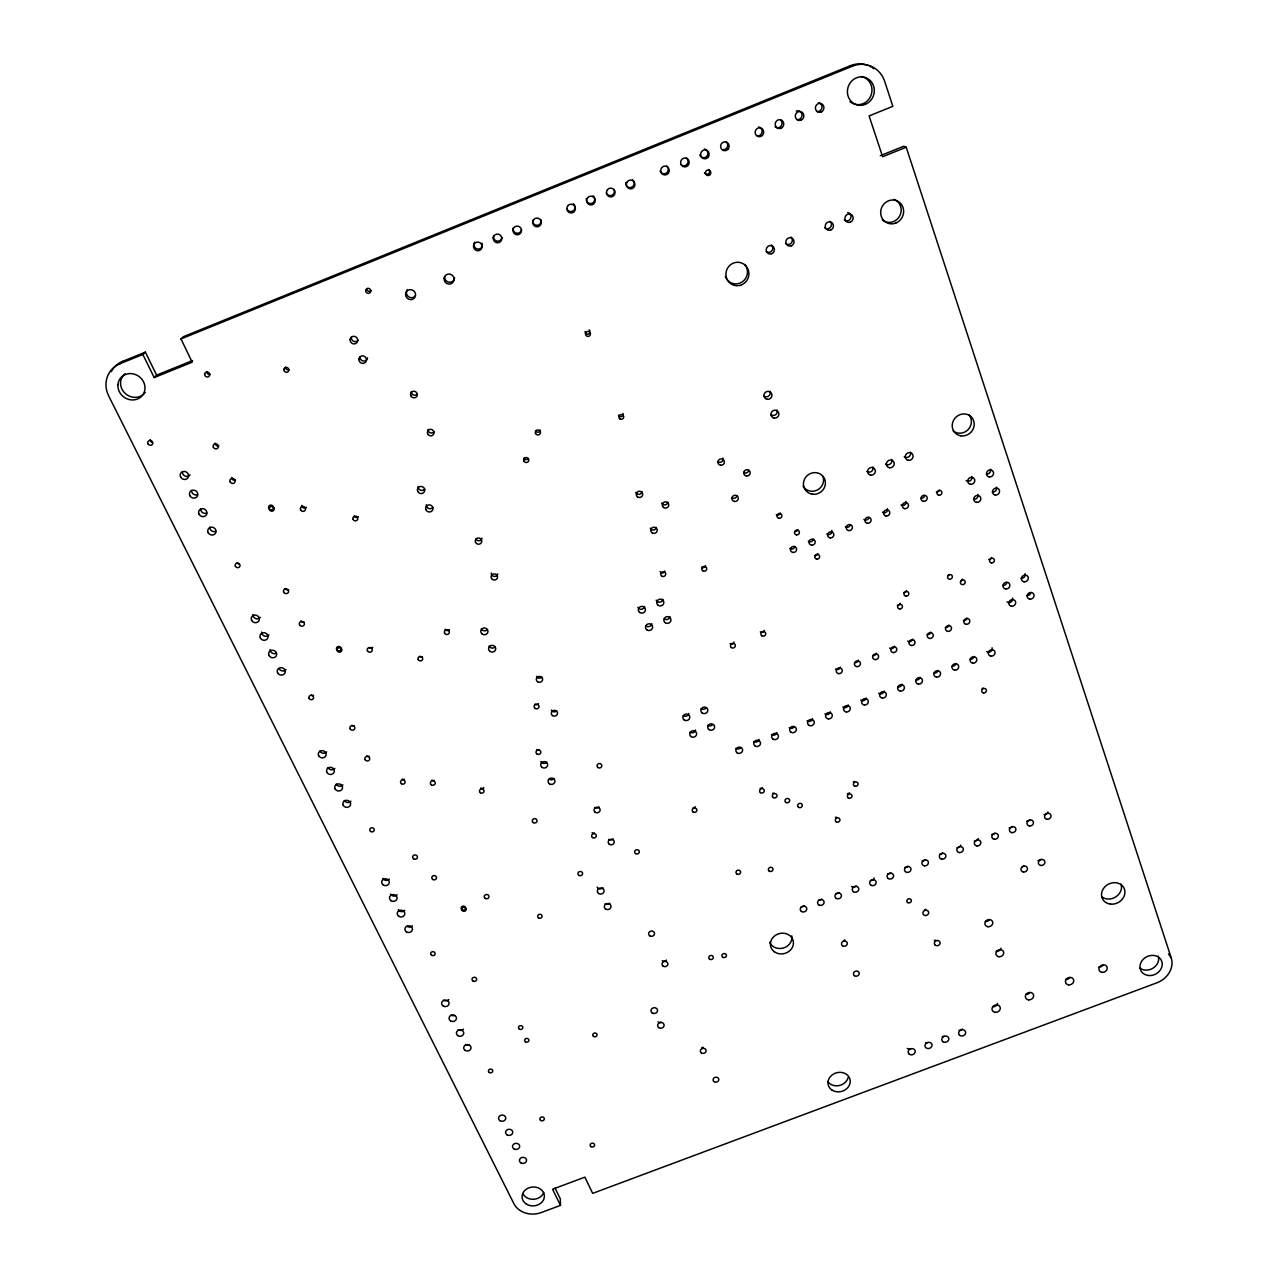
<?xml version="1.0" encoding="UTF-8"?>
<svg xmlns="http://www.w3.org/2000/svg" width="1278" height="1278" viewBox="0 0 1278 1278"><rect width="100%" height="100%" fill="white"/><g stroke="black" fill="none" stroke-linecap="round" stroke-linejoin="round"><path stroke-width="1.5" d="M156.619 375.125L145.357 352.137L142.848 354.453L154.191 377.585L156.619 375.125L192.579 360.556M154.191 377.585L192.195 362.185L180.997 338.958L183.265 336.737L850.365 65.689A26.662 24.921 -73.9 0 1 868.097 65.529M555.051 1188.077L560.307 1198.812L560.499 1205.378L541.217 1212.566A20.959 17.7 -4.5 0 1 513.9 1203.668L108.726 396.02A26.167 23.978 35.9 0 1 119.988 363.735L122.656 361.354L145.357 352.137M119.988 363.735L142.848 354.453M180.997 338.958L852.554 66.136A26.838 25.081 -73.7 0 1 884.711 81.472L892.843 106.33L869.088 115.931L882.635 156.731L906.214 147.226L1171.239 957.957A21.518 18.291 -26.1 0 1 1156.862 982.814L592.673 1193.364L584.861 1177.15L552.559 1189.227L560.499 1205.378M880.286 155.708L903.706 146.267L906.214 147.226M850.365 65.689L852.554 66.136M1168.523 953.947L1171.239 957.957M1000.962 948.228A3.994 3.483 -22.4 0 1 996.281 951.343M540.834 219.385A4.361 4.233 70.5 0 1 537.463 225.279A4.361 4.233 70.5 0 1 532.702 220.327M358.367 516.679A2.428 2.3 22.1 0 1 354.214 516.12M695.376 806.785A2.364 2.157 -11.9 0 1 693.171 807.632M421.948 656.684A2.348 2.189 9.2 0 1 419.615 656.397M540.37 430.063A2.572 2.524 15.8 0 1 535.466 430.654M528.293 458.658A2.556 2.492 13.2 0 1 523.9 458.067M695.599 730.01A3.451 3.211 -12.8 0 1 690.04 732.166M708.619 169.495A2.748 2.652 -81.8 0 1 708.491 173.856A2.748 2.652 -81.8 0 1 704.466 172.642M705.584 565.643A2.476 2.364 -18.8 0 1 701.59 567.208M912.636 639.144A3.067 2.828 -29.4 0 1 907.684 641.061M894.52 646.157A3.067 2.828 -28.2 0 1 889.584 648.058M840.333 667.132A3.051 2.828 -24.4 0 1 835.429 669.033M868.928 517.478A3.147 2.971 -35.1 0 1 863.88 519.459M850.397 524.731A3.147 2.971 -33.6 0 1 845.349 526.712M905.974 501.375A3.163 2.971 -37.8 0 1 901.006 504.922M948.899 625.102A3.083 2.828 -31.6 0 1 945.337 627.594M967.079 618.073A3.083 2.828 -32.6 0 1 963.5 620.565M930.751 632.131A3.067 2.828 -30.5 0 1 927.205 634.623M813.383 539.236A3.131 2.971 -30.3 0 1 808.335 541.201M887.379 508.644A3.147 2.971 -36.5 0 1 882.427 512.19M924.681 495.656A3.163 2.971 -38.9 0 1 921.039 498.244M831.754 530.434A3.131 2.971 -32 0 1 826.834 533.964M876.436 653.154A3.051 2.828 -26.9 0 1 872.922 655.63M858.385 660.151A3.051 2.828 -25.7 0 1 854.854 662.627M794.916 546.457A3.131 2.971 -28.4 0 1 789.884 548.438M541.872 677.036A3.131 2.939 -0.7 0 1 536.504 676.381M776.88 732.502A3.387 3.131 -18.2 0 1 771.417 734.61M206.653 513.117A4.217 3.898 27.4 0 1 200.694 508.9M556.697 710.728A3.099 2.891 -2.4 0 1 551.377 710.089M215.678 531.392A4.201 3.882 26.1 0 1 209.752 527.207M705.951 708.076A3.467 3.227 -14.1 0 1 701.095 708.683M483.851 787.599A2.268 2.077 1.3 0 1 480.672 788.015M790.874 237.037A4.233 4.058 -67.4 0 1 791.37 242.948A4.233 4.058 -67.4 0 1 785.619 243.619M688.778 713.459A3.467 3.227 -12.6 0 1 683.203 715.616M777.072 410.078A4.026 3.898 -42.4 0 1 770.794 414.679M712.709 724.642A3.451 3.211 -14.2 0 1 707.884 725.265M404.487 779.308A2.3 2.093 5.9 0 1 402.219 779.037M521.504 229.561A4.361 4.233 66.6 0 1 516.743 233.203A4.361 4.233 66.6 0 1 513.069 228.283M210.359 374.342A2.572 2.396 36.9 0 1 206.748 371.706M844.79 939.873A2.923 2.588 -17.1 0 1 843.56 940.704M925.671 909.265A2.939 2.588 -20.8 0 1 924.425 910.112M759.068 739.371A3.387 3.131 -16.9 0 1 753.621 741.48M260.313 617.386A4.09 3.77 19.6 0 1 252.932 614.558M935.8 940.193A2.907 2.556 -20.5 0 1 934.314 940.384M417.315 394.039A3.371 3.243 33.6 0 1 411.324 391.547M433.945 431.836A3.323 3.211 27.4 0 1 428.018 429.392M482.014 538.15A3.227 3.099 11.1 0 1 475.863 538.901M497.717 573.822A3.195 3.051 7.1 0 1 494.139 576.442A3.195 3.051 7.1 0 1 491.359 573.007M501.903 237.5A4.361 4.233 63 0 1 497.174 241.143A4.361 4.233 63 0 1 493.468 236.222M910.495 452.188A3.994 3.77 -41.9 0 1 904.233 456.693M482.03 243.219A4.361 4.217 59.6 0 1 477.605 249.066A4.361 4.217 59.6 0 1 474.713 242.117M1069.59 977.91A4.249 3.642 -23.8 0 1 1065.612 979.395M847.713 212.563A4.265 4.058 -65.9 0 1 850.637 218.442A4.265 4.058 -65.9 0 1 844.279 220.072M1102.866 965.449A4.249 3.642 -24.9 0 1 1098.888 966.935M454.553 277.981A5.08 4.92 52.4 0 1 449.025 282.214A5.08 4.92 52.4 0 1 444.648 276.511M415.382 295.825A5.08 4.904 47.9 0 1 408.417 296.64A5.08 4.904 47.9 0 1 407.331 289.611M830.013 221.318A4.249 4.058 -66.4 0 1 830.46 227.26A4.249 4.058 -66.4 0 1 824.709 227.931M997.591 1003.438A4.217 3.642 -21.1 0 1 992.655 1006.697M1029.733 992.814A4.233 3.642 -22.3 0 1 1025.771 994.3M632.594 179.815A4.393 4.249 87.8 0 1 631.508 187.339A4.393 4.249 87.8 0 1 625.741 182.594M614.159 189.655A4.377 4.249 84.6 0 1 611.779 195.326A4.377 4.249 84.6 0 1 606.267 192.85M771.353 244.881A4.217 4.074 -68.1 0 1 771.864 250.776A4.217 4.074 -68.1 0 1 766.097 251.446M593.12 195.822A4.377 4.249 81.1 0 1 592.081 203.314A4.377 4.249 81.1 0 1 586.283 198.601M573.407 203.809A4.361 4.249 77.3 0 1 573.375 210.726A4.361 4.249 77.3 0 1 566.873 208.825M726.255 141.842A4.441 4.233 -81.5 0 1 722.853 149.686M704.37 148.983A4.425 4.249 -83.2 0 1 706.99 156.108A4.425 4.249 -83.2 0 1 699.721 154.973M1029.685 820.029A3.307 2.939 -26.7 0 1 1026.585 821.211M686.526 157.945A4.409 4.249 -85.2 0 1 687.165 164.143A4.409 4.249 -85.2 0 1 681.19 164.846M856.1 885.973A3.275 2.923 -18.5 0 1 851.531 886.565M666.717 165.98A4.409 4.249 -87.5 0 1 666.557 172.977A4.409 4.249 -87.5 0 1 660.087 171.028M960.768 845.062A3.291 2.923 -23.6 0 1 956.934 847.665M818.495 102.703A4.489 4.233 -75.6 0 1 821.898 107.815A4.489 4.233 -75.6 0 1 816.961 111.553M796.306 111.074A4.473 4.233 -76.6 0 1 801.977 114.732A4.473 4.233 -76.6 0 1 796.993 119.637M780.523 119.844A4.473 4.233 -77.7 0 1 781.034 126.107A4.473 4.233 -77.7 0 1 775.059 126.794M758.589 127.001A4.457 4.233 -78.9 0 1 762.039 132.065A4.457 4.233 -78.9 0 1 757.135 135.787M190.039 474.889A4.265 3.946 30.1 0 1 182.371 471.854M197.563 494.698A4.249 3.914 28.8 0 1 191.572 490.448M350.971 801.194A3.882 3.53 8 0 1 344.277 800.427M389.391 879.088A3.818 3.419 4.4 0 1 382.841 878.385M838.847 892.523A3.275 2.923 -17.7 0 1 835.78 893.689M397.123 894.744A3.802 3.403 3.7 0 1 390.589 894.057M404.791 910.303A3.786 3.371 3.1 0 1 398.289 909.616M942.653 853.097A3.291 2.923 -22.8 0 1 939.57 854.263M412.411 925.751A3.77 3.355 2.5 0 1 407.155 926.422M448.802 999.54A3.706 3.243 0 0 1 443.642 1000.211M454.633 1015.419A3.69 3.227 -0.5 0 1 450.974 1015.067M992.063 647.802A3.451 3.147 -31.9 0 1 986.6 651.588M463.403 1029.125A3.674 3.211 -0.9 0 1 458.259 1029.796M469.138 1044.797A3.658 3.195 -1.3 0 1 465.511 1044.445M910.703 1048.759A3.562 3.067 -17.8 0 1 907.252 1048.423M927.381 1042.576A3.594 3.083 -18.4 0 0 926.151 1047.976A3.594 3.083 -18.4 0 0 931.966 1045.803A3.594 3.083 -18.4 0 0 927.381 1042.576A3.562 3.067 -18.4 0 1 925.56 1042.768M944.091 1036.282A3.578 3.067 -19 0 1 942.269 1036.522M962.334 1029.014A3.578 3.083 -19.7 0 1 958.995 1030.26M736.927 495.688A3.211 3.099 -27.7 0 1 731.767 497.733M722.917 458.019A3.227 3.147 -30.6 0 1 717.885 461.693M748.748 470.336A3.227 3.115 -31.9 0 1 743.572 472.397M656.381 527.431A3.195 3.083 -14.2 0 1 650.262 528.181M641.971 491.695A3.211 3.131 -13.3 0 1 635.805 492.445M667.835 502.27A3.211 3.115 -17.5 0 1 661.684 503.021M906.485 590.532A2.46 2.284 -31.8 0 1 903.642 592.529M662.947 599.318A3.546 3.387 -12.6 0 1 656.157 600.149M873.002 466.933A3.978 3.77 -39.5 0 1 866.772 471.422M644.655 606.475A3.546 3.371 -10.4 0 1 637.882 607.322M703.267 1047.305A2.875 2.508 -10.4 0 1 701.798 1047.497M334.82 768.445A3.93 3.562 9.8 0 1 328.079 767.663M836.595 817.217A2.348 2.125 -19.3 0 1 835.397 817.361M849.566 792.791A2.364 2.141 -20.5 0 1 847.362 793.638M989.124 920.064A4.026 3.53 -22.7 0 1 985.37 921.486M152.529 442.396A2.556 2.348 32.6 0 1 150.181 439.68M239.226 564.109A2.444 2.268 23.3 0 1 237.229 562.703M313.525 695.264A2.364 2.173 13.5 0 1 311.193 694.992M670.023 616.651A3.53 3.355 -12.9 0 1 664.336 618.871M664.848 570.931A2.476 2.38 -13.8 0 1 660.103 571.522M651.796 623.776A3.53 3.355 -10.9 0 1 646.125 625.996M939.266 490.113A2.524 2.364 -39.8 0 1 936.359 492.19M962.51 579.078A2.476 2.284 -34.6 0 1 960.896 580.931A2.492 2.3 -34.5 0 0 962.302 584.621A2.492 2.3 -34.5 0 0 965.114 581.394A2.492 2.3 -34.5 0 0 960.992 580.851M900.127 603.312A2.46 2.284 -30.8 0 1 897.284 605.309M797.68 529.539A2.492 2.38 -30 0 1 794.82 531.584M991.52 557.464A2.492 2.284 -36.8 0 1 988.645 559.492M949.187 574.828A2.476 2.284 -34.5 0 1 948.132 575.563A2.492 2.3 -34.4 0 0 949.458 579.238A2.492 2.3 -34.4 0 0 952.27 575.995A2.492 2.3 -34.4 0 0 948.148 575.451M1023.758 865.893A3.339 2.923 -25.2 0 1 1022.336 866.851M268.955 634.894A4.074 3.754 18.4 0 1 261.607 632.099M1041.059 859.343A3.339 2.923 -25.9 0 1 1037.944 860.525M990.53 469.218A3.642 3.387 -42.3 0 1 986.408 474.01M275.936 653.457A4.042 3.722 17.1 0 1 270.217 649.496M971.839 476.534A3.642 3.387 -41.4 0 1 966.12 480.608M996.489 487.222A3.626 3.371 -41.2 0 1 992.383 491.982M286.032 669.528A4.026 3.706 16 0 1 279.131 668.698M977.862 494.506A3.626 3.371 -40.3 0 1 973.788 499.251M1025.116 573.694A3.562 3.259 -36.6 0 1 1021.074 578.295M1006.888 582.512A3.546 3.259 -35.8 0 1 1002.767 585.404M1030.899 592.657A3.546 3.227 -35.9 0 1 1026.793 595.532M1012.575 598.008A3.53 3.227 -35 0 1 1006.984 601.922M367.505 357.856A3.85 3.69 38.5 0 1 363.367 361.035A3.85 3.69 38.5 0 1 359.965 356.786M342.919 784.868A3.898 3.546 8.9 0 1 336.21 784.101M358.144 340.236A3.882 3.706 40.7 0 1 351.258 337.36M432.875 507.414A3.674 3.53 18.5 0 1 426.293 504.762M424.711 489.123A3.706 3.546 21 0 1 418.082 486.439M770.155 391.356A4.042 3.93 -45.2 0 1 763.861 395.988M495.209 646.812A3.546 3.355 4.2 0 1 489.107 646.045M891.74 459.553A3.994 3.77 -40.8 0 1 885.494 464.058M487.477 629.543A3.562 3.371 5.5 0 1 481.359 628.776M554.093 778.51A3.451 3.179 -2.9 0 1 549.252 779.133M546.792 762.183A3.451 3.195 -2.3 0 1 540.85 761.496M609.814 903.147A3.355 3.019 -6.6 0 1 605.117 903.754M602.896 887.699A3.355 3.035 -6.3 0 1 597.145 887.076M661.269 1022.208A3.259 2.86 -8.9 0 1 658.058 1021.889M111.218 371.722A25.991 23.819 36.1 0 1 122.656 361.354M869.599 66.184A26.662 24.921 -73.9 0 1 871.053 66.935M872.459 67.798A26.662 24.921 -73.9 0 1 873.801 68.756M854.583 781.545A2.364 2.157 -21.1 0 1 853.369 781.689M218.873 445.846A2.684 2.492 31.7 0 1 215.119 443.146M235.519 480.193A2.652 2.46 28.9 0 1 231.797 477.525M306.464 507.19A2.604 2.444 25 0 1 301.784 505.337M449.345 629.719A2.492 2.348 8.5 0 1 445.064 629.175M326.657 751.895A3.946 3.594 10.7 0 1 319.883 751.113M538.437 703.683A2.428 2.284 -0.9 0 1 535.019 704.114M599.047 806.929A3.035 2.78 -5.9 0 1 594.781 807.472M613.073 838.799A3.019 2.748 -6.8 0 1 608.839 839.342M762.359 787.536A2.364 2.173 -16.1 0 1 760.154 788.382M288.62 589.765A2.572 2.38 20 0 1 285.234 588.455M304.308 622.162A2.54 2.364 17.5 0 1 300.953 620.884M372.713 647.307A2.508 2.332 12.7 0 1 369.23 647.738M539.284 749.755A2.412 2.236 -1.7 0 1 536.888 749.483M774.005 793.095A2.364 2.157 -16.7 0 1 772.791 793.255M354.437 725.6A2.476 2.268 10.3 0 1 351.977 725.313M666.445 960.097A2.923 2.604 -9.2 0 1 662.339 960.641M369.262 756.209A2.444 2.236 8.4 0 1 366.834 755.921M434.312 780.379A2.428 2.221 4.3 0 1 431.916 780.107M594.446 832.921A2.364 2.157 -5.8 0 1 592.113 832.665M974.092 656.413A3.435 3.147 -30.9 0 1 970.114 659.192M1047.928 811.945A3.323 2.939 -27.4 0 1 1044.046 814.565M994.811 833.272A3.307 2.939 -25.2 0 1 991.728 834.454M978.165 838.448A3.307 2.939 -24.4 0 1 974.315 841.068M925.304 859.679A3.291 2.923 -21.9 0 1 922.221 860.861M938.052 670.327A3.419 3.147 -28.9 0 1 934.074 673.091M956.056 663.378A3.435 3.147 -30 0 1 952.078 666.142M920.064 677.26A3.419 3.147 -27.9 0 1 916.102 680.024M1012.24 826.658A3.307 2.939 -25.9 0 1 1009.141 827.825M907.971 866.276A3.291 2.923 -21.1 0 1 904.904 867.442M890.654 872.842A3.275 2.923 -20.3 0 1 887.587 874.008M874.104 877.986A3.275 2.923 -19.4 0 1 870.302 880.574M821.61 899.073A3.275 2.923 -16.8 0 1 818.559 900.239M804.389 905.623A3.259 2.907 -16 0 1 801.354 906.773M866.212 698.044A3.403 3.131 -24.4 0 1 860.717 700.152M884.136 691.126A3.403 3.131 -25.6 0 1 878.641 693.251M902.092 684.193A3.419 3.131 -26.7 0 1 898.146 686.957M830.412 711.846A3.403 3.131 -22 0 1 824.933 713.971M848.304 704.945A3.403 3.131 -23.2 0 1 842.809 707.069M793.973 727.134A3.387 3.131 -19.4 0 1 789.229 727.741M812.552 718.747A3.387 3.131 -20.7 0 1 807.073 720.856M740.569 747.742A3.371 3.115 -15.6 0 1 735.84 748.333M371.275 290.505A2.572 2.46 46.6 0 1 366.738 288.572M622.929 413.401A2.412 2.38 -14 0 1 621.587 416.516A2.412 2.38 -14 0 1 618.456 415.19M590.021 332.152A2.46 2.444 67.5 0 1 587.241 334.229A2.46 2.444 67.5 0 1 585.164 331.449M589.094 329.868A2.46 2.444 67.5 0 1 589.861 330.89M764.244 630.342A2.444 2.3 -21 0 1 760.298 631.875M983.086 687.979A2.412 2.189 -29.9 0 1 982.063 688.698M780.315 513.053A2.508 2.396 -30.1 0 1 776.289 514.635M1158.283 956.104A11.406 9.713 -26.2 0 1 1153.347 967.973A11.406 9.713 -26.2 0 1 1139.928 968.165M734.051 642.099A2.444 2.3 -18.1 0 1 730.121 643.633M861.148 76.536A14.218 13.291 -73.9 0 1 870.653 96.217A14.218 13.291 -73.9 0 1 849.902 101.553M145.245 392.378A13.866 12.7 36.1 0 1 125.18 393.432A13.866 12.7 36.1 0 1 125.052 373.783M543.773 1192.486A11.119 9.393 -4.5 0 1 533.677 1199.291A11.119 9.393 -4.5 0 1 522.926 1193.748M848.257 1077.21A11.182 9.617 -15 0 1 839.167 1085.581A11.182 9.617 -15 0 1 827.713 1081.523M791.753 935.815A11.534 10.24 -14.5 0 1 783.43 947.988A11.534 10.24 -14.5 0 1 769.691 942.285M817.792 553.614A2.476 2.348 -29.5 0 1 814.949 555.658M1121.062 884.168A11.965 10.368 -27 0 1 1115.966 896.789A11.965 10.368 -27 0 1 1101.86 896.932M893.881 199.32A11.981 11.294 -64.3 0 1 899.552 216.206A11.981 11.294 -64.3 0 1 882.251 219.848M969.091 414.951A11.31 10.559 -45.4 0 1 953.18 430.91M822.936 476.422A11.103 10.607 -35.7 0 1 803.111 486.183M744.723 264.482A11.71 11.374 -67.9 0 1 741.831 282.166A11.71 11.374 -67.9 0 1 725.329 276.543M288.988 369.741A2.556 2.412 37.3 0 1 285.441 367.106M462.013 909.744L461.294 908.93A2.236 1.997 0.3 0 1 462.476 906.294A2.236 1.997 0.3 0 1 465.416 907.348L465.575 908.37A2.236 1.997 0.3 0 1 462.013 909.744M465.975 908.514L465.256 907.7A2.236 1.997 0.3 0 0 461.693 909.073L461.869 910.096A2.236 1.997 0.3 0 0 464.793 911.15A2.236 1.997 0.3 0 0 465.975 908.514M337.44 650.47L336.657 649.543A2.38 2.221 14.3 0 1 337.823 646.636A2.38 2.221 14.3 0 1 340.986 647.85L341.178 648.984A2.38 2.221 14.3 0 1 337.44 650.47M341.609 649.144L340.827 648.234A2.38 2.221 14.2 0 0 337.072 649.703L337.28 650.853A2.38 2.221 14.2 0 0 340.427 652.052A2.38 2.221 14.2 0 0 341.609 649.144M269.626 509.331L268.795 508.356A2.492 2.316 25.9 0 1 269.977 505.289A2.492 2.316 25.9 0 1 273.252 506.583L273.476 507.797A2.492 2.316 25.9 0 1 269.626 509.331M273.907 507.957L273.093 506.983A2.492 2.316 25.8 0 0 269.243 508.532L269.466 509.73A2.492 2.316 25.8 0 0 272.725 511.024A2.492 2.316 25.8 0 0 273.907 507.957M635.501 853.56A2.364 2.157 -8.3 0 0 639.304 852.106A2.364 2.157 -8.3 0 0 636.109 849.854A2.364 2.157 -8.3 0 0 635.501 853.56M578.806 875.318A2.364 2.141 -5.2 0 0 582.592 873.864A2.364 2.141 -5.2 0 0 579.365 871.628A2.364 2.141 -5.2 0 0 578.806 875.318M998.933 956.727A4.026 3.499 -22.3 0 0 1003.549 951.759A4.026 3.499 -22.3 0 0 996.872 951.04A4.026 3.499 -22.3 0 0 998.933 956.727M693.043 811.977A2.38 2.173 -11.9 0 0 696.877 810.508A2.38 2.173 -11.9 0 0 693.698 808.223A2.38 2.173 -11.9 0 0 693.043 811.977M353.111 519.395A2.444 2.316 21.9 0 0 357.313 519.938A2.444 2.316 21.9 0 0 355.572 516.184A2.444 2.316 21.9 0 0 353.111 519.395M736.815 873.976A2.348 2.109 -13.5 0 0 740.601 872.523A2.348 2.109 -13.5 0 0 737.486 870.318A2.348 2.109 -13.5 0 0 736.815 873.976M691.015 736.543A3.467 3.227 -12.8 0 0 696.606 734.387A3.467 3.227 -12.8 0 0 691.973 730.984A3.467 3.227 -12.8 0 0 691.015 736.543M722.725 957.238A2.3 2.045 -11.9 0 0 726.447 955.832A2.3 2.045 -11.9 0 0 723.38 953.707A2.3 2.045 -11.9 0 0 722.725 957.238M418.194 659.512A2.364 2.205 9 0 0 422.251 660.023A2.364 2.205 9 0 0 420.622 656.477A2.364 2.205 9 0 0 418.194 659.512M480.4 792.711A2.284 2.093 1.2 0 0 484.042 791.306A2.284 2.093 1.2 0 0 480.879 789.117A2.284 2.093 1.2 0 0 480.4 792.711M535.53 433.402A2.588 2.54 15.2 0 0 539.955 434.009A2.588 2.54 15.2 0 0 538.246 429.935A2.588 2.54 15.2 0 0 535.53 433.402M523.884 460.975A2.572 2.508 12.8 0 0 528.293 461.582A2.572 2.508 12.8 0 0 526.584 457.54A2.572 2.508 12.8 0 0 523.884 460.975M710.217 174.495A2.764 2.668 -81.6 0 0 708.571 170.038A2.764 2.668 -81.6 0 0 705.648 173.776A2.764 2.668 -81.6 0 0 710.217 174.495M702.676 570.707A2.492 2.38 -18.8 0 0 706.702 569.141A2.492 2.38 -18.8 0 0 703.363 566.601A2.492 2.38 -18.8 0 0 702.676 570.707M485.177 898.338A2.364 2.125 -0.6 0 0 488.963 896.884A2.364 2.125 -0.6 0 0 485.688 894.664A2.364 2.125 -0.6 0 0 485.177 898.338M911.406 645.502A3.083 2.844 -29.3 0 0 914.872 641.508A3.083 2.844 -29.3 0 0 909.728 640.853A3.083 2.844 -29.3 0 0 911.406 645.502M893.194 652.547A3.083 2.844 -28.1 0 0 896.645 648.569A3.083 2.844 -28.1 0 0 891.501 647.914A3.083 2.844 -28.1 0 0 893.194 652.547M838.703 673.634A3.067 2.844 -24.3 0 0 842.122 669.672A3.067 2.844 -24.3 0 0 836.962 669.017A3.067 2.844 -24.3 0 0 838.703 673.634M867.411 523.277A3.163 2.987 -35 0 0 870.941 519.108A3.163 2.987 -35 0 0 865.653 518.389A3.163 2.987 -35 0 0 867.411 523.277M848.768 530.578A3.163 2.987 -33.5 0 0 852.282 526.424A3.163 2.987 -33.5 0 0 846.995 525.705A3.163 2.987 -33.5 0 0 848.768 530.578M904.776 508.66A3.179 2.987 -37.6 0 0 908.338 504.475A3.179 2.987 -37.6 0 0 903.051 503.756A3.179 2.987 -37.6 0 0 904.776 508.66M947.877 631.38A3.099 2.844 -31.5 0 0 951.375 627.386A3.099 2.844 -31.5 0 0 946.247 626.715A3.099 2.844 -31.5 0 0 947.877 631.38M966.152 624.319A3.099 2.844 -32.5 0 0 969.667 620.309A3.099 2.844 -32.5 0 0 964.539 619.638A3.099 2.844 -32.5 0 0 966.152 624.319M929.633 638.441A3.083 2.844 -30.4 0 0 933.116 634.447A3.083 2.844 -30.4 0 0 927.972 633.792A3.083 2.844 -30.4 0 0 929.633 638.441M811.546 545.147A3.147 2.987 -30.1 0 0 815.029 541.009A3.147 2.987 -30.1 0 0 809.741 540.29A3.147 2.987 -30.1 0 0 811.546 545.147M886.085 515.977A3.179 2.987 -36.3 0 0 889.632 511.807A3.179 2.987 -36.3 0 0 884.344 511.072A3.179 2.987 -36.3 0 0 886.085 515.977M923.483 501.343A3.195 2.987 -38.8 0 0 927.061 497.142A3.195 2.987 -38.8 0 0 921.789 496.407A3.195 2.987 -38.8 0 0 923.483 501.343M830.141 537.878A3.163 2.987 -31.9 0 0 833.655 533.709A3.163 2.987 -31.9 0 0 828.352 533.006A3.163 2.987 -31.9 0 0 830.141 537.878M874.999 659.576A3.067 2.844 -26.9 0 0 878.449 655.614A3.067 2.844 -26.9 0 0 873.305 654.959A3.067 2.844 -26.9 0 0 874.999 659.576M856.835 666.605A3.067 2.844 -25.6 0 0 860.27 662.643A3.067 2.844 -25.6 0 0 855.126 661.988A3.067 2.844 -25.6 0 0 856.835 666.605M792.967 552.431A3.147 2.987 -28.3 0 0 796.434 548.278A3.147 2.987 -28.3 0 0 791.13 547.575A3.147 2.987 -28.3 0 0 792.967 552.431M537.559 681.717A3.147 2.955 -0.7 0 0 542.591 679.752A3.147 2.955 -0.7 0 0 538.278 676.637A3.147 2.955 -0.7 0 0 537.559 681.717M772.87 738.988A3.403 3.147 -18.1 0 0 778.382 736.879A3.403 3.147 -18.1 0 0 773.893 733.54A3.403 3.147 -18.1 0 0 772.87 738.988M199.017 514.187A4.249 3.914 27.3 0 0 206.237 515.13A4.249 3.914 27.3 0 0 203.074 508.724A4.249 3.914 27.3 0 0 199.017 514.187M702.149 712.948A3.483 3.243 -14.1 0 0 707.772 710.776A3.483 3.243 -14.1 0 0 703.124 707.341A3.483 3.243 -14.1 0 0 702.149 712.948M538.517 917.86A2.221 1.981 -3.4 0 0 542.064 916.502A2.221 1.981 -3.4 0 0 539.012 914.441A2.221 1.981 -3.4 0 0 538.517 917.86M593.567 1036.426A2.157 1.885 -6.2 0 0 597.034 1035.116A2.157 1.885 -6.2 0 0 594.094 1033.167A2.157 1.885 -6.2 0 0 593.567 1036.426M684.145 719.929A3.483 3.243 -12.6 0 0 689.753 717.757A3.483 3.243 -12.6 0 0 685.088 714.322A3.483 3.243 -12.6 0 0 684.145 719.929M525.466 1041.794A2.173 1.885 -3.6 0 0 528.916 1040.484A2.173 1.885 -3.6 0 0 525.945 1038.535A2.173 1.885 -3.6 0 0 525.466 1041.794M791.354 245.823A4.265 4.09 -67.1 0 0 792.616 238.587A4.265 4.09 -67.1 0 0 785.906 241.27A4.265 4.09 -67.1 0 0 791.354 245.823M519.363 1029.094A2.173 1.901 -3.3 0 0 522.83 1027.784A2.173 1.901 -3.3 0 0 519.842 1025.819A2.173 1.901 -3.3 0 0 519.363 1029.094M774.228 418.098A4.058 3.914 -42 0 0 778.669 412.682A4.058 3.914 -42 0 0 771.864 411.708A4.058 3.914 -42 0 0 774.228 418.098M708.971 729.594A3.467 3.227 -14.2 0 0 714.578 727.438A3.467 3.227 -14.2 0 0 709.945 724.035A3.467 3.227 -14.2 0 0 708.971 729.594M401.468 783.718A2.3 2.109 5.8 0 0 405.11 782.296A2.3 2.109 5.8 0 0 401.899 780.091A2.3 2.109 5.8 0 0 401.468 783.718M533.581 219.704A4.393 4.265 70.4 0 0 536.425 226.749A4.393 4.265 70.4 0 0 540.929 220.822A4.393 4.265 70.4 0 0 533.581 219.704M512.989 229.784A4.377 4.265 66.5 0 0 518.884 234.497A4.377 4.265 66.5 0 0 519.826 227.021A4.377 4.265 66.5 0 0 512.989 229.784M204.656 374.134A2.588 2.412 36.7 0 0 208.298 376.786A2.588 2.412 36.7 0 0 208.602 372.537A2.588 2.412 36.7 0 0 204.656 374.134M842.506 945.768A2.939 2.588 -17.1 0 0 847.266 943.963A2.939 2.588 -17.1 0 0 843.448 941.247A2.939 2.588 -17.1 0 0 842.506 945.768M854.471 975.705A2.923 2.556 -17 0 0 859.199 973.932A2.923 2.556 -17 0 0 855.413 971.248A2.923 2.556 -17 0 0 854.471 975.705M208.138 532.591A4.217 3.898 25.9 0 0 215.327 533.517A4.217 3.898 25.9 0 0 212.196 527.175A4.217 3.898 25.9 0 0 208.138 532.591M925.208 915.511A2.955 2.604 -20.7 0 0 928.547 911.837A2.955 2.604 -20.7 0 0 923.611 911.294A2.955 2.604 -20.7 0 0 925.208 915.511M935.304 945.225A2.939 2.572 -20.5 0 0 940.049 943.436A2.939 2.572 -20.5 0 0 936.327 940.736A2.939 2.572 -20.5 0 0 935.304 945.225M410.845 395.765A3.387 3.259 33.2 0 0 416.612 396.579A3.387 3.259 33.2 0 0 414.28 391.26A3.387 3.259 33.2 0 0 410.845 395.765M427.635 433.801A3.339 3.227 27.1 0 0 433.354 434.6A3.339 3.227 27.1 0 0 431.053 429.36A3.339 3.227 27.1 0 0 427.635 433.801M754.963 745.889A3.403 3.147 -16.9 0 0 760.458 743.78A3.403 3.147 -16.9 0 0 755.969 740.457A3.403 3.147 -16.9 0 0 754.963 745.889M475.544 542.287A3.243 3.115 10.9 0 0 481.119 543.022A3.243 3.115 10.9 0 0 478.915 538.006A3.243 3.115 10.9 0 0 475.544 542.287M251.606 620.341A4.122 3.786 19.5 0 0 258.651 621.22A4.122 3.786 19.5 0 0 255.616 615.101A4.122 3.786 19.5 0 0 251.606 620.341M492.397 579.413A3.227 3.067 7 0 0 497.525 577.4A3.227 3.067 7 0 0 493.084 574.141A3.227 3.067 7 0 0 492.397 579.413M908.418 460.336A4.026 3.786 -41.7 0 0 912.907 455.016A4.026 3.786 -41.7 0 0 906.246 454.073A4.026 3.786 -41.7 0 0 908.418 460.336M493.26 237.788A4.377 4.249 62.7 0 0 499.171 242.485A4.377 4.249 62.7 0 0 500.081 235.008A4.377 4.249 62.7 0 0 493.26 237.788M850.413 222.132A4.297 4.074 -65.7 0 0 851.739 214.832A4.297 4.074 -65.7 0 0 845.014 217.532A4.297 4.074 -65.7 0 0 850.413 222.132M473.547 245.775A4.377 4.249 59.3 0 0 479.474 250.456A4.377 4.249 59.3 0 0 480.368 243.012A4.377 4.249 59.3 0 0 473.547 245.775M1068.632 984.875A4.265 3.658 -23.7 0 0 1073.584 979.651A4.265 3.658 -23.7 0 0 1066.539 978.884A4.265 3.658 -23.7 0 0 1068.632 984.875M1102.099 972.35A4.281 3.658 -24.9 0 0 1107.083 967.111A4.281 3.658 -24.9 0 0 1100.038 966.344A4.281 3.658 -24.9 0 0 1102.099 972.35M830.7 230.04A4.281 4.074 -66.1 0 0 832.01 222.755A4.281 4.074 -66.1 0 0 825.284 225.455A4.281 4.074 -66.1 0 0 830.7 230.04M444.105 278.316A5.112 4.952 52.1 0 0 451.086 283.764A5.112 4.952 52.1 0 0 452.077 275.105A5.112 4.952 52.1 0 0 444.105 278.316M405.605 293.908A5.128 4.936 47.6 0 0 412.618 299.324A5.128 4.936 47.6 0 0 413.561 290.697A5.128 4.936 47.6 0 0 405.605 293.908M995.258 1012.336A4.249 3.658 -21.1 0 0 1000.131 1007.128A4.249 3.658 -21.1 0 0 993.07 1006.393A4.249 3.658 -21.1 0 0 995.258 1012.336M1028.566 999.859A4.249 3.658 -22.3 0 0 1033.471 994.651A4.249 3.658 -22.3 0 0 1026.426 993.917A4.249 3.658 -22.3 0 0 1028.566 999.859M627.29 181.7A4.409 4.281 87.9 0 0 630.006 188.825A4.409 4.281 87.9 0 0 634.623 182.85A4.409 4.281 87.9 0 0 627.29 181.7M607.401 189.767A4.409 4.281 84.7 0 0 610.149 196.876A4.409 4.281 84.7 0 0 614.734 190.901A4.409 4.281 84.7 0 0 607.401 189.767M771.72 253.715A4.249 4.09 -67.7 0 0 772.95 246.478A4.249 4.09 -67.7 0 0 766.257 249.162A4.249 4.09 -67.7 0 0 771.72 253.715M587.56 197.818A4.409 4.281 81.1 0 0 590.324 204.911A4.409 4.281 81.1 0 0 594.893 198.953A4.409 4.281 81.1 0 0 587.56 197.818M567.72 205.854A4.393 4.265 77.3 0 0 570.515 212.931A4.393 4.265 77.3 0 0 575.068 206.988A4.393 4.265 77.3 0 0 567.72 205.854M728.172 149.047A4.457 4.265 -81.3 0 0 725.569 141.858A4.457 4.265 -81.3 0 0 720.872 147.881A4.457 4.265 -81.3 0 0 728.172 149.047M1029.493 825.971A3.339 2.955 -26.6 0 0 1033.327 821.786A3.339 2.955 -26.6 0 0 1027.816 821.131A3.339 2.955 -26.6 0 0 1029.493 825.971M708.188 157.146A4.457 4.265 -83 0 0 705.568 149.973A4.457 4.265 -83 0 0 700.887 155.98A4.457 4.265 -83 0 0 708.188 157.146M688.235 165.229A4.441 4.265 -85.1 0 0 685.583 158.073A4.441 4.265 -85.1 0 0 680.918 164.079A4.441 4.265 -85.1 0 0 688.235 165.229M668.298 173.313A4.425 4.281 -87.3 0 0 665.63 166.156A4.425 4.281 -87.3 0 0 660.982 172.163A4.425 4.281 -87.3 0 0 668.298 173.313M853.4 891.677A3.291 2.939 -18.5 0 0 858.736 889.664A3.291 2.939 -18.5 0 0 854.471 886.565A3.291 2.939 -18.5 0 0 853.4 891.677M821.099 112.033A4.521 4.249 -75.4 0 0 822.457 104.333A4.521 4.249 -75.4 0 0 815.476 107.144A4.521 4.249 -75.4 0 0 821.099 112.033M801.002 120.18A4.505 4.265 -76.4 0 0 802.328 112.48A4.505 4.265 -76.4 0 0 795.363 115.308A4.505 4.265 -76.4 0 0 801.002 120.18M780.938 128.311A4.489 4.265 -77.5 0 0 782.216 120.627A4.489 4.265 -77.5 0 0 775.267 123.455A4.489 4.265 -77.5 0 0 780.938 128.311M959.427 852.57A3.323 2.939 -23.5 0 0 963.197 848.416A3.323 2.939 -23.5 0 0 957.685 847.777A3.323 2.939 -23.5 0 0 959.427 852.57M760.873 136.442A4.489 4.265 -78.8 0 0 762.151 128.774A4.489 4.265 -78.8 0 0 755.202 131.586A4.489 4.265 -78.8 0 0 760.873 136.442M180.581 476.966A4.297 3.962 30 0 0 187.866 477.924A4.297 3.962 30 0 0 184.655 471.438A4.297 3.962 30 0 0 180.581 476.966M189.831 495.64A4.265 3.946 28.6 0 0 197.084 496.599A4.265 3.946 28.6 0 0 193.905 490.145A4.265 3.946 28.6 0 0 189.831 495.64M343.191 805.236A3.914 3.546 7.9 0 0 349.916 805.987A3.914 3.546 7.9 0 0 347.121 800.332A3.914 3.546 7.9 0 0 343.191 805.236M836.052 898.274A3.291 2.939 -17.7 0 0 841.371 896.245A3.291 2.939 -17.7 0 0 837.09 893.162A3.291 2.939 -17.7 0 0 836.052 898.274M383.24 884.951A3.834 3.435 4.3 0 0 389.295 882.619A3.834 3.435 4.3 0 0 383.927 879.04A3.834 3.435 4.3 0 0 383.24 884.951M391.02 900.686A3.818 3.419 3.6 0 0 397.075 898.37A3.818 3.419 3.6 0 0 391.723 894.824A3.818 3.419 3.6 0 0 391.02 900.686M941.966 859.199A3.307 2.939 -22.7 0 0 945.72 855.046A3.307 2.939 -22.7 0 0 940.193 854.423A3.307 2.939 -22.7 0 0 941.966 859.199M398.768 916.31A3.802 3.387 3 0 0 404.791 914.01A3.802 3.387 3 0 0 399.471 910.479A3.802 3.387 3 0 0 398.768 916.31M406.452 931.838A3.786 3.371 2.4 0 0 412.459 929.537A3.786 3.371 2.4 0 0 407.155 926.039A3.786 3.371 2.4 0 0 406.452 931.838M443.162 1005.962A3.722 3.259 -0.1 0 0 449.073 1003.709A3.722 3.259 -0.1 0 0 443.897 1000.339A3.722 3.259 -0.1 0 0 443.162 1005.962M990.929 656.141A3.467 3.163 -31.8 0 0 994.875 651.684A3.467 3.163 -31.8 0 0 989.14 650.949A3.467 3.163 -31.8 0 0 990.929 656.141M450.543 1020.866A3.706 3.243 -0.5 0 0 456.438 1018.63A3.706 3.243 -0.5 0 0 451.278 1015.275A3.706 3.243 -0.5 0 0 450.543 1020.866M457.875 1035.675A3.69 3.227 -0.9 0 0 463.738 1033.439A3.69 3.227 -0.9 0 0 458.626 1030.132A3.69 3.227 -0.9 0 0 457.875 1035.675M465.16 1050.372A3.674 3.195 -1.4 0 0 471.007 1048.168A3.674 3.195 -1.4 0 0 465.911 1044.861A3.674 3.195 -1.4 0 0 465.16 1050.372M499.97 1120.678A3.61 3.099 -3.1 0 0 505.737 1118.506A3.61 3.099 -3.1 0 0 500.752 1115.327A3.61 3.099 -3.1 0 0 499.97 1120.678M506.967 1134.816A3.61 3.083 -3.4 0 0 512.718 1132.659A3.61 3.083 -3.4 0 0 507.749 1129.512A3.61 3.083 -3.4 0 0 506.967 1134.816M513.932 1148.874A3.594 3.067 -3.7 0 0 519.667 1146.717A3.594 3.067 -3.7 0 0 514.714 1143.586A3.594 3.067 -3.7 0 0 513.932 1148.874M520.849 1162.836A3.578 3.051 -4 0 0 526.552 1160.696A3.578 3.051 -4 0 0 521.632 1157.58A3.578 3.051 -4 0 0 520.849 1162.836M909.361 1054.254A3.578 3.083 -17.8 0 0 915.176 1052.082A3.578 3.083 -17.8 0 0 910.575 1048.855A3.578 3.083 -17.8 0 0 909.361 1054.254M942.956 1041.698A3.594 3.083 -19 0 0 948.787 1039.509A3.594 3.083 -19 0 0 944.202 1036.282A3.594 3.083 -19 0 0 942.956 1041.698M959.778 1035.404A3.594 3.083 -19.6 0 0 965.609 1033.231A3.594 3.083 -19.6 0 0 961.04 1029.988A3.594 3.083 -19.6 0 0 959.778 1035.404M734.562 501.471A3.227 3.115 -27.6 0 0 738.093 497.174A3.227 3.115 -27.6 0 0 732.629 496.423A3.227 3.115 -27.6 0 0 734.562 501.471M720.6 465.24A3.243 3.163 -30.3 0 0 724.163 460.895A3.243 3.163 -30.3 0 0 718.635 460.128A3.243 3.163 -30.3 0 0 720.6 465.24M746.448 475.991A3.243 3.131 -31.7 0 0 749.994 471.662A3.243 3.131 -31.7 0 0 744.515 470.911A3.243 3.131 -31.7 0 0 746.448 475.991M652.02 532.75A3.211 3.099 -14.1 0 0 657.196 530.705A3.211 3.099 -14.1 0 0 652.866 527.415A3.211 3.099 -14.1 0 0 652.02 532.75M637.498 496.838A3.227 3.147 -13.3 0 0 642.69 494.778A3.227 3.147 -13.3 0 0 638.329 491.423A3.227 3.147 -13.3 0 0 637.498 496.838M663.522 507.462A3.227 3.131 -17.4 0 0 668.713 505.417A3.227 3.131 -17.4 0 0 664.384 502.078A3.227 3.131 -17.4 0 0 663.522 507.462M658.058 605.245A3.562 3.403 -12.6 0 0 663.793 602.992A3.562 3.403 -12.6 0 0 658.985 599.398A3.562 3.403 -12.6 0 0 658.058 605.245M905.942 596.139A2.476 2.3 -31.7 0 0 908.722 592.912A2.476 2.3 -31.7 0 0 904.6 592.369A2.476 2.3 -31.7 0 0 905.942 596.139M785.81 802.376A2.38 2.157 -17.2 0 0 789.644 800.907A2.38 2.157 -17.2 0 0 786.529 798.622A2.38 2.157 -17.2 0 0 785.81 802.376M701.43 1052.912A2.891 2.508 -10.4 0 0 706.095 1051.155A2.891 2.508 -10.4 0 0 702.229 1048.551A2.891 2.508 -10.4 0 0 701.43 1052.912M472.956 980.977A2.332 2.061 -1 0 0 476.678 979.555A2.332 2.061 -1 0 0 473.435 977.43A2.332 2.061 -1 0 0 472.956 980.977M326.88 772.295A3.946 3.594 9.7 0 0 333.67 773.078A3.946 3.594 9.7 0 0 330.826 767.327A3.946 3.594 9.7 0 0 326.88 772.295M714.13 1081.683A2.875 2.476 -10.7 0 0 718.763 1079.958A2.875 2.476 -10.7 0 0 714.945 1077.386A2.875 2.476 -10.7 0 0 714.13 1081.683M540.706 1120.455A2.252 1.933 -4.5 0 0 544.316 1119.097A2.252 1.933 -4.5 0 0 541.217 1117.116A2.252 1.933 -4.5 0 0 540.706 1120.455M709.578 959.155A2.3 2.045 -11.3 0 0 713.3 957.749A2.3 2.045 -11.3 0 0 710.233 955.625A2.3 2.045 -11.3 0 0 709.578 959.155M836.116 821.722A2.364 2.141 -19.3 0 0 839.934 820.268A2.364 2.141 -19.3 0 0 836.866 818.016A2.364 2.141 -19.3 0 0 836.116 821.722M848.161 797.871A2.38 2.157 -20.5 0 0 851.995 796.402A2.38 2.157 -20.5 0 0 848.911 794.133A2.38 2.157 -20.5 0 0 848.161 797.871M987.974 926.726A4.058 3.546 -22.7 0 0 992.607 921.71A4.058 3.546 -22.7 0 0 985.881 920.975A4.058 3.546 -22.7 0 0 987.974 926.726M590.979 1146.622A2.236 1.917 -6.3 0 0 594.574 1145.28A2.236 1.917 -6.3 0 0 591.522 1143.331A2.236 1.917 -6.3 0 0 590.979 1146.622M907.572 902.524A2.316 2.045 -20.4 0 0 911.326 901.102A2.316 2.045 -20.4 0 0 908.354 898.929A2.316 2.045 -20.4 0 0 907.572 902.524M148.008 443.77A2.572 2.364 32.4 0 0 152.354 444.361A2.572 2.364 32.4 0 0 150.421 440.463A2.572 2.364 32.4 0 0 148.008 443.77M235.408 566.25A2.46 2.284 23.1 0 0 239.609 566.777A2.46 2.284 23.1 0 0 237.788 563.087A2.46 2.284 23.1 0 0 235.408 566.25M870.717 475.144A4.01 3.802 -39.3 0 0 875.174 469.841A4.01 3.802 -39.3 0 0 868.513 468.914A4.01 3.802 -39.3 0 0 870.717 475.144M309.084 698.347A2.364 2.173 13.3 0 0 313.158 698.842A2.364 2.173 13.3 0 0 311.433 695.344A2.364 2.173 13.3 0 0 309.084 698.347M639.655 612.45A3.562 3.387 -10.4 0 0 645.39 610.197A3.562 3.387 -10.4 0 0 640.582 606.603A3.562 3.387 -10.4 0 0 639.655 612.45M370.668 831.467A2.284 2.077 6.1 0 0 374.294 830.061A2.284 2.077 6.1 0 0 371.067 827.888A2.284 2.077 6.1 0 0 370.668 831.467M431.581 955.225A2.221 1.965 1 0 0 435.111 953.867A2.221 1.965 1 0 0 432.012 951.838A2.221 1.965 1 0 0 431.581 955.225M489.298 1072.482A2.157 1.869 -2.4 0 0 492.733 1071.188A2.157 1.869 -2.4 0 0 489.762 1069.255A2.157 1.869 -2.4 0 0 489.298 1072.482M665.183 622.674A3.546 3.371 -12.9 0 0 670.902 620.437A3.546 3.371 -12.9 0 0 666.126 616.859A3.546 3.371 -12.9 0 0 665.183 622.674M661.684 576.043A2.492 2.396 -13.7 0 0 665.694 574.461A2.492 2.396 -13.7 0 0 662.339 571.921A2.492 2.396 -13.7 0 0 661.684 576.043M938.915 495.241A2.54 2.38 -39.6 0 0 941.758 491.902A2.54 2.38 -39.6 0 0 937.573 491.311A2.54 2.38 -39.6 0 0 938.915 495.241M899.552 608.983A2.476 2.3 -30.6 0 0 902.332 605.772A2.476 2.3 -30.6 0 0 898.21 605.229A2.476 2.3 -30.6 0 0 899.552 608.983M646.844 629.83A3.546 3.371 -10.9 0 0 652.563 627.61A3.546 3.371 -10.9 0 0 647.77 624.031A3.546 3.371 -10.9 0 0 646.844 629.83M796.482 534.875A2.508 2.396 -29.8 0 0 799.261 531.568A2.508 2.396 -29.8 0 0 795.028 531.009A2.508 2.396 -29.8 0 0 796.482 534.875M991.472 562.911A2.508 2.3 -36.6 0 0 994.3 559.652A2.508 2.3 -36.6 0 0 990.194 559.109A2.508 2.3 -36.6 0 0 991.472 562.911M652.195 1012.943A3.291 2.891 -8.6 0 0 657.499 1010.946A3.291 2.891 -8.6 0 0 653.058 1007.943A3.291 2.891 -8.6 0 0 652.195 1012.943M260.329 637.962A4.09 3.77 18.2 0 0 267.342 638.824A4.09 3.77 18.2 0 0 264.338 632.754A4.09 3.77 18.2 0 0 260.329 637.962M1023.486 872.043A3.355 2.939 -25.1 0 0 1027.336 867.874A3.355 2.939 -25.1 0 0 1021.793 867.235A3.355 2.939 -25.1 0 0 1023.486 872.043M1040.899 865.462A3.355 2.939 -25.8 0 0 1044.765 861.276A3.355 2.939 -25.8 0 0 1039.222 860.637A3.355 2.939 -25.8 0 0 1040.899 865.462M269.003 655.454A4.074 3.738 17 0 0 275.984 656.317A4.074 3.738 17 0 0 272.997 650.262A4.074 3.738 17 0 0 269.003 655.454M989.284 476.95A3.674 3.403 -42.1 0 0 993.421 472.141A3.674 3.403 -42.1 0 0 987.399 471.294A3.674 3.403 -42.1 0 0 989.284 476.95M970.497 484.298A3.658 3.403 -41.2 0 0 974.619 479.506A3.658 3.403 -41.2 0 0 968.596 478.659A3.658 3.403 -41.2 0 0 970.497 484.298M277.598 672.819A4.058 3.722 15.8 0 0 284.547 673.666A4.058 3.722 15.8 0 0 281.591 667.659A4.058 3.722 15.8 0 0 277.598 672.819M995.274 495.033A3.658 3.387 -41 0 0 999.412 490.241A3.658 3.387 -41 0 0 993.421 489.41A3.658 3.387 -41 0 0 995.274 495.033M976.552 502.35A3.642 3.387 -40.1 0 0 980.673 497.573A3.642 3.387 -40.1 0 0 974.683 496.727A3.642 3.387 -40.1 0 0 976.552 502.35M1024.077 581.809A3.578 3.275 -36.5 0 0 1028.167 577.177A3.578 3.275 -36.5 0 0 1022.288 576.394A3.578 3.275 -36.5 0 0 1024.077 581.809M1005.674 588.95A3.578 3.275 -35.6 0 0 1009.732 584.318A3.578 3.275 -35.6 0 0 1003.853 583.535A3.578 3.275 -35.6 0 0 1005.674 588.95M1029.828 599.142A3.562 3.243 -35.8 0 0 1033.902 594.526A3.562 3.243 -35.8 0 0 1028.055 593.743A3.562 3.243 -35.8 0 0 1029.828 599.142M1011.489 606.235A3.562 3.259 -34.9 0 0 1015.531 601.634A3.562 3.259 -34.9 0 0 1009.684 600.868A3.562 3.259 -34.9 0 0 1011.489 606.235M335.06 788.83A3.93 3.562 8.8 0 0 341.817 789.596A3.93 3.562 8.8 0 0 339.005 783.893A3.93 3.562 8.8 0 0 335.06 788.83M358.878 359.102A3.882 3.706 38.2 0 0 364.246 363.144A3.882 3.706 38.2 0 0 364.901 356.674A3.882 3.706 38.2 0 0 358.878 359.102M350.108 339.565A3.898 3.722 40.4 0 0 355.508 343.638A3.898 3.722 40.4 0 0 356.147 337.12A3.898 3.722 40.4 0 0 350.108 339.565M425.941 509.778A3.706 3.546 18.2 0 0 432.284 510.625A3.706 3.546 18.2 0 0 429.727 504.906A3.706 3.546 18.2 0 0 425.941 509.778M417.682 491.375A3.722 3.562 20.7 0 0 424.056 492.222A3.722 3.562 20.7 0 0 421.484 486.471A3.722 3.562 20.7 0 0 417.682 491.375M767.247 399.311A4.074 3.946 -44.8 0 0 771.704 393.848A4.074 3.946 -44.8 0 0 764.867 392.873A4.074 3.946 -44.8 0 0 767.247 399.311M490.001 651.397A3.578 3.371 4 0 0 495.704 649.16A3.578 3.371 4 0 0 490.768 645.614A3.578 3.371 4 0 0 490.001 651.397M482.221 634.048A3.594 3.387 5.3 0 0 487.94 631.795A3.594 3.387 5.3 0 0 482.972 628.217A3.594 3.387 5.3 0 0 482.221 634.048M549.396 783.781A3.467 3.195 -3 0 0 554.94 781.625A3.467 3.195 -3 0 0 550.195 778.286A3.467 3.195 -3 0 0 549.396 783.781M542.032 767.375A3.483 3.211 -2.3 0 0 547.607 765.218A3.483 3.211 -2.3 0 0 542.831 761.848A3.483 3.211 -2.3 0 0 542.032 767.375M889.552 467.732A4.01 3.786 -40.6 0 0 894.041 462.428A4.01 3.786 -40.6 0 0 887.363 461.502A4.01 3.786 -40.6 0 0 889.552 467.732M605.58 909.009A3.371 3.019 -6.7 0 0 610.996 906.949A3.371 3.019 -6.7 0 0 606.411 903.802A3.371 3.019 -6.7 0 0 605.58 909.009M598.615 893.482A3.387 3.051 -6.3 0 0 604.047 891.405A3.387 3.051 -6.3 0 0 599.446 888.226A3.387 3.051 -6.3 0 0 598.615 893.482M658.809 1027.656A3.275 2.875 -8.9 0 0 664.081 1025.675A3.275 2.875 -8.9 0 0 659.672 1022.704A3.275 2.875 -8.9 0 0 658.809 1027.656M798.446 807.233A2.364 2.157 -17.8 0 0 802.28 805.763A2.364 2.157 -17.8 0 0 799.165 803.495A2.364 2.157 -17.8 0 0 798.446 807.233M855.301 786.305A2.38 2.157 -21.1 0 0 857.969 783.27A2.38 2.157 -21.1 0 0 853.96 782.807A2.38 2.157 -21.1 0 0 855.301 786.305M552.511 715.568A3.115 2.907 -2.4 0 0 557.496 713.619A3.115 2.907 -2.4 0 0 553.23 710.568A3.115 2.907 -2.4 0 0 552.511 715.568M769.196 871.101A2.348 2.109 -15.1 0 0 772.982 869.663A2.348 2.109 -15.1 0 0 769.899 867.442A2.348 2.109 -15.1 0 0 769.196 871.101M213.362 447.3A2.7 2.508 31.5 0 0 217.931 447.923A2.7 2.508 31.5 0 0 215.934 443.817A2.7 2.508 31.5 0 0 213.362 447.3M230.152 481.87A2.668 2.476 28.8 0 0 234.689 482.477A2.668 2.476 28.8 0 0 232.724 478.419A2.668 2.476 28.8 0 0 230.152 481.87M300.586 509.826A2.62 2.46 24.8 0 0 305.075 510.417A2.62 2.46 24.8 0 0 303.174 506.407A2.62 2.46 24.8 0 0 300.586 509.826M318.637 755.665A3.962 3.61 10.6 0 0 325.443 756.448A3.962 3.61 10.6 0 0 322.583 750.665A3.962 3.61 10.6 0 0 318.637 755.665M444.552 633.057A2.508 2.364 8.3 0 0 448.866 633.6A2.508 2.364 8.3 0 0 447.14 629.814A2.508 2.364 8.3 0 0 444.552 633.057M595.197 812.265A3.051 2.796 -6 0 0 600.085 810.364A3.051 2.796 -6 0 0 595.931 807.44A3.051 2.796 -6 0 0 595.197 812.265M535.067 708.379A2.444 2.284 -1 0 0 538.996 706.846A2.444 2.284 -1 0 0 535.626 704.45A2.444 2.284 -1 0 0 535.067 708.379M760.426 792.616A2.38 2.173 -16.1 0 0 764.276 791.146A2.38 2.173 -16.1 0 0 761.129 788.846A2.38 2.173 -16.1 0 0 760.426 792.616M283.716 592.145A2.588 2.396 19.9 0 0 288.141 592.704A2.588 2.396 19.9 0 0 286.256 588.823A2.588 2.396 19.9 0 0 283.716 592.145M299.547 624.734A2.556 2.364 17.3 0 0 303.94 625.277A2.556 2.364 17.3 0 0 302.087 621.459A2.556 2.364 17.3 0 0 299.547 624.734M609.318 844.279A3.035 2.764 -6.8 0 0 614.191 842.41A3.035 2.764 -6.8 0 0 610.085 839.534A3.035 2.764 -6.8 0 0 609.318 844.279M367.441 650.774A2.524 2.348 12.6 0 0 371.77 651.301A2.524 2.348 12.6 0 0 369.981 647.531A2.524 2.348 12.6 0 0 367.441 650.774M536.952 753.988A2.428 2.252 -1.8 0 0 540.834 752.47A2.428 2.252 -1.8 0 0 537.495 750.122A2.428 2.252 -1.8 0 0 536.952 753.988M597.944 767.535A2.412 2.236 -6.1 0 0 601.81 766.033A2.412 2.236 -6.1 0 0 598.535 763.701A2.412 2.236 -6.1 0 0 597.944 767.535M649.735 935.815A2.971 2.652 -8.8 0 0 654.512 933.994A2.971 2.652 -8.8 0 0 650.502 931.231A2.971 2.652 -8.8 0 0 649.735 935.815M773.142 797.504A2.38 2.173 -16.7 0 0 776.976 796.034A2.38 2.173 -16.7 0 0 773.845 793.734A2.38 2.173 -16.7 0 0 773.142 797.504M350.108 728.795A2.492 2.284 10.2 0 0 354.373 729.291A2.492 2.284 10.2 0 0 352.6 725.632A2.492 2.284 10.2 0 0 350.108 728.795M365.061 759.563A2.46 2.252 8.3 0 0 369.294 760.059A2.46 2.252 8.3 0 0 367.553 756.448A2.46 2.252 8.3 0 0 365.061 759.563M431.341 784.788A2.444 2.236 4.2 0 0 435.207 783.286A2.444 2.236 4.2 0 0 431.82 780.954A2.444 2.236 4.2 0 0 431.341 784.788M663.122 966.136A2.955 2.62 -9.3 0 0 667.867 964.347A2.955 2.62 -9.3 0 0 663.905 961.631A2.955 2.62 -9.3 0 0 663.122 966.136M533.214 822.569A2.396 2.189 -2.3 0 0 537.048 821.083A2.396 2.189 -2.3 0 0 533.757 818.799A2.396 2.189 -2.3 0 0 533.214 822.569M592.497 837.569A2.38 2.173 -5.9 0 0 596.315 836.1A2.38 2.173 -5.9 0 0 593.072 833.847A2.38 2.173 -5.9 0 0 592.497 837.569M972.766 663.138A3.451 3.163 -30.9 0 0 976.696 658.697A3.451 3.163 -30.9 0 0 970.976 657.962A3.451 3.163 -30.9 0 0 972.766 663.138M1047.049 819.294A3.339 2.955 -27.4 0 0 1050.899 815.108A3.339 2.955 -27.4 0 0 1045.388 814.453A3.339 2.955 -27.4 0 0 1047.049 819.294M994.412 839.279A3.323 2.939 -25.1 0 0 998.214 835.109A3.323 2.939 -25.1 0 0 992.702 834.47A3.323 2.939 -25.1 0 0 994.412 839.279M976.919 845.924A3.323 2.939 -24.3 0 0 980.705 841.771A3.323 2.939 -24.3 0 0 975.178 841.132A3.323 2.939 -24.3 0 0 976.919 845.924M924.521 865.829A3.307 2.939 -21.9 0 0 928.259 861.676A3.307 2.939 -21.9 0 0 922.732 861.053A3.307 2.939 -21.9 0 0 924.521 865.829M936.534 677.116A3.451 3.163 -28.8 0 0 940.432 672.691A3.451 3.163 -28.8 0 0 934.697 671.956A3.451 3.163 -28.8 0 0 936.534 677.116M954.634 670.135A3.451 3.163 -29.9 0 0 958.548 665.694A3.451 3.163 -29.9 0 0 952.829 664.959A3.451 3.163 -29.9 0 0 954.634 670.135M918.435 684.097A3.435 3.163 -27.8 0 0 922.317 679.672A3.435 3.163 -27.8 0 0 916.582 678.938A3.435 3.163 -27.8 0 0 918.435 684.097M1011.952 832.633A3.323 2.955 -25.9 0 0 1015.754 828.448A3.323 2.955 -25.9 0 0 1010.243 827.809A3.323 2.955 -25.9 0 0 1011.952 832.633M907.092 872.443A3.307 2.939 -21.1 0 0 910.815 868.305A3.307 2.939 -21.1 0 0 905.287 867.682A3.307 2.939 -21.1 0 0 907.092 872.443M888.162 878.481A3.307 2.939 -20.2 0 0 893.514 876.452A3.307 2.939 -20.2 0 0 889.264 873.353A3.307 2.939 -20.2 0 0 888.162 878.481M870.781 885.079A3.291 2.939 -19.4 0 0 876.117 883.05A3.291 2.939 -19.4 0 0 871.852 879.967A3.291 2.939 -19.4 0 0 870.781 885.079M818.719 904.856A3.291 2.923 -16.8 0 0 824.038 902.827A3.291 2.923 -16.8 0 0 819.741 899.76A3.291 2.923 -16.8 0 0 818.719 904.856M801.402 911.422A3.291 2.923 -15.9 0 0 806.722 909.409A3.291 2.923 -15.9 0 0 802.408 906.342A3.291 2.923 -15.9 0 0 801.402 911.422M864.295 704.977A3.419 3.147 -24.4 0 0 868.129 700.568A3.419 3.147 -24.4 0 0 862.378 699.849A3.419 3.147 -24.4 0 0 864.295 704.977M882.315 698.028A3.435 3.147 -25.5 0 0 886.165 693.619A3.435 3.147 -25.5 0 0 880.43 692.9A3.435 3.147 -25.5 0 0 882.315 698.028M900.367 691.063A3.435 3.147 -26.7 0 0 904.233 686.637A3.435 3.147 -26.7 0 0 898.498 685.919A3.435 3.147 -26.7 0 0 900.367 691.063M828.304 718.859A3.419 3.147 -21.9 0 0 832.106 714.466A3.419 3.147 -21.9 0 0 826.355 713.763A3.419 3.147 -21.9 0 0 828.304 718.859M846.276 711.926A3.419 3.147 -23.2 0 0 850.11 707.517A3.419 3.147 -23.2 0 0 844.359 706.814A3.419 3.147 -23.2 0 0 846.276 711.926M790.81 732.07A3.403 3.147 -19.4 0 0 796.306 729.962A3.403 3.147 -19.4 0 0 791.833 726.623A3.403 3.147 -19.4 0 0 790.81 732.07M808.75 725.153A3.419 3.147 -20.7 0 0 814.262 723.029A3.419 3.147 -20.7 0 0 809.805 719.69A3.419 3.147 -20.7 0 0 808.75 725.153M737.086 752.79A3.403 3.131 -15.6 0 0 742.566 750.681A3.403 3.131 -15.6 0 0 738.061 747.374A3.403 3.131 -15.6 0 0 737.086 752.79M432.731 879.44A2.396 2.157 2.2 0 0 436.517 877.986A2.396 2.157 2.2 0 0 433.194 875.75A2.396 2.157 2.2 0 0 432.731 879.44M816.722 559.077A2.492 2.364 -29.4 0 0 819.502 555.802A2.492 2.364 -29.4 0 0 815.3 555.243A2.492 2.364 -29.4 0 0 816.722 559.077M1148.379 975.497A11.47 9.761 -26.1 0 0 1161.83 961.471A11.47 9.761 -26.1 0 0 1143.091 959.411A11.47 9.761 -26.1 0 0 1148.379 975.497M865.238 104.397A14.314 13.387 -73.7 0 0 869.679 80.019A14.314 13.387 -73.7 0 0 847.649 88.901A14.314 13.387 -73.7 0 0 865.238 104.397M731.367 647.547A2.46 2.316 -18.1 0 0 735.329 645.997A2.46 2.316 -18.1 0 0 732.07 643.553A2.46 2.316 -18.1 0 0 731.367 647.547M117.895 384.902A13.962 12.78 35.9 0 0 137.513 399.024A13.962 12.78 35.9 0 0 138.903 376.403A13.962 12.78 35.9 0 0 117.895 384.902M526.408 1204.084A11.167 9.441 -4.5 0 0 544.284 1197.422A11.167 9.441 -4.5 0 0 528.948 1187.805A11.167 9.441 -4.5 0 0 526.408 1204.084M831.818 1089.958A11.246 9.665 -15 0 0 850.046 1083.185A11.246 9.665 -15 0 0 835.429 1073.137A11.246 9.665 -15 0 0 831.818 1089.958M774.484 951.854A11.598 10.288 -14.5 0 0 793.255 944.793A11.598 10.288 -14.5 0 0 777.998 934.01A11.598 10.288 -14.5 0 0 774.484 951.854M1110.438 904.105A12.045 10.416 -27 0 0 1124.464 889.2A12.045 10.416 -27 0 0 1104.735 886.948A12.045 10.416 -27 0 0 1110.438 904.105M779.005 518.309A2.524 2.412 -30 0 0 781.785 514.986A2.524 2.412 -30 0 0 777.535 514.411A2.524 2.412 -30 0 0 779.005 518.309M895.83 223.043A12.061 11.358 -64.1 0 0 899.744 202.611A12.061 11.358 -64.1 0 0 880.877 210.135A12.061 11.358 -64.1 0 0 895.83 223.043M960.912 435.83A11.374 10.623 -45.2 0 0 973.692 420.829A11.374 10.623 -45.2 0 0 955.049 418.114A11.374 10.623 -45.2 0 0 960.912 435.83M812.409 494.187A11.167 10.671 -35.5 0 0 824.789 479.394A11.167 10.671 -35.5 0 0 806.051 476.774A11.167 10.671 -35.5 0 0 812.409 494.187M741.384 284.914A11.79 11.454 -67.5 0 0 744.739 264.802A11.79 11.454 -67.5 0 0 726.064 272.262A11.79 11.454 -67.5 0 0 741.384 284.914M413.609 858.8A2.412 2.173 3.4 0 0 417.427 857.33A2.412 2.173 3.4 0 0 414.072 855.078A2.412 2.173 3.4 0 0 413.609 858.8M365.684 290.473A2.588 2.476 46.3 0 0 369.23 293.205A2.588 2.476 46.3 0 0 369.677 288.844A2.588 2.476 46.3 0 0 365.684 290.473M585.548 333.59A2.476 2.46 66.7 0 0 588.918 336.242A2.476 2.46 66.7 0 0 589.509 331.992A2.476 2.46 66.7 0 0 585.548 333.59M619.798 418.817A2.428 2.396 -13.9 0 0 623.696 417.267A2.428 2.396 -13.9 0 0 620.405 414.711A2.428 2.396 -13.9 0 0 619.798 418.817M761.72 635.725A2.46 2.316 -21 0 0 765.698 634.192A2.46 2.316 -21 0 0 762.455 631.715A2.46 2.316 -21 0 0 761.72 635.725M983.565 692.948A2.428 2.205 -29.9 0 0 986.328 689.848A2.428 2.205 -29.9 0 0 982.303 689.337A2.428 2.205 -29.9 0 0 983.565 692.948M283.86 369.502A2.572 2.428 37.1 0 0 287.438 372.138A2.572 2.428 37.1 0 0 287.806 367.904A2.572 2.428 37.1 0 0 283.86 369.502"/></g></svg>
